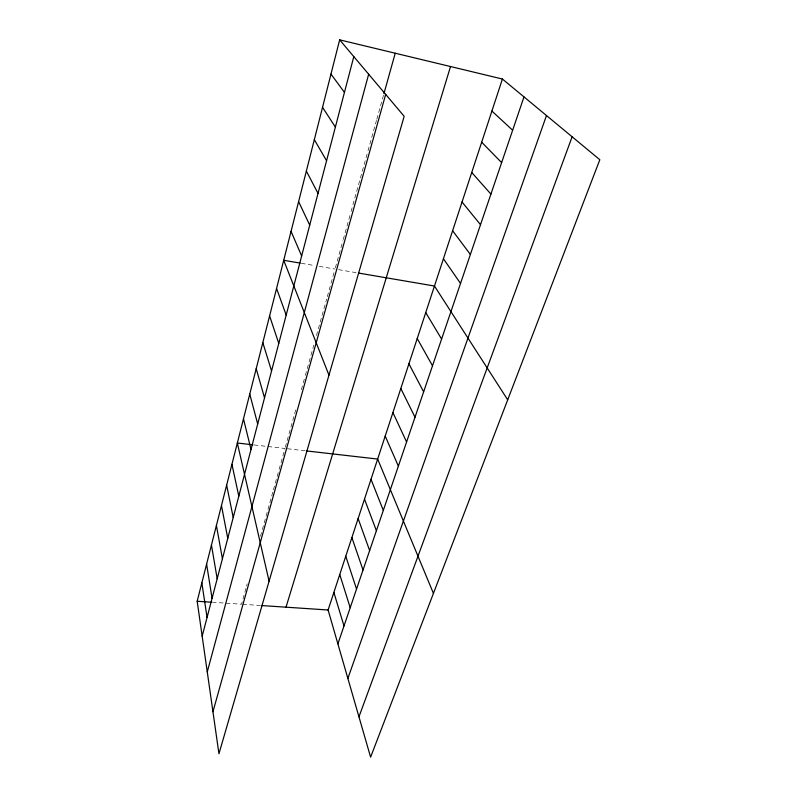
<?xml version="1.0" encoding="UTF-8"?>
<svg xmlns="http://www.w3.org/2000/svg" width="797" height="797" viewBox="0 0 797 797"><rect width="100%" height="100%" fill="white"/><g stroke="black" fill="none" stroke-linecap="round" stroke-linejoin="round"><path stroke-width="0.6" stroke-dasharray="3.98 2.99" d="M245.944 588.385L241.521 604.216L213.297 602.333M246.572 586.124L247.219 583.812M260.45 536.371L262.024 530.712M262.343 529.587L273.082 491.072M273.411 489.886L278.811 470.539M279.129 469.403L284.967 448.472L267.234 446.44M285.296 447.286L295.797 409.648M301.366 389.673L305.012 376.602M305.351 375.417L313.809 345.061M316.479 335.517L326.66 299.014M327.308 296.673L334.7 270.193M335.348 267.862L342.929 240.684M343.258 239.518L350.73 212.709M351.059 211.544L367.656 152.038M367.985 150.852L376.483 120.397M376.812 119.231L383.616 94.833M242.706 604.295L260.39 605.481M254.123 444.945L266.049 446.31M287.368 448.741L305.381 450.803M301.346 263.299L314.416 265.531M319.258 266.357L335.019 269.047M338.536 269.645L356.139 272.654"/><path stroke-width="1.2" d="M339.661 39.85L404.179 116.322L218.946 753.763L197.178 601.257L339.661 39.85L502.419 79.033L599.822 159.729L370.605 757.15L328.105 609.994L502.419 79.033M202.169 636.185L353.808 56.627M207.27 671.911L368.662 74.221M383.935 93.667L395.222 53.23M212.948 711.751L385.678 94.405M286.023 607.184L450.524 66.54M337.898 643.876L523.988 96.905M347.871 678.416L546.483 115.535M358.959 716.812L572.126 136.785M197.178 601.257L212.062 602.253M261.565 605.551L328.105 609.994M252.928 444.806L237.337 443.022L269.087 581.202M306.586 450.943L377.658 459.062L433.429 593.396M300.17 263.1L283.712 260.29L328.972 375.148M358.491 273.052L434.465 286.023L507.699 399.835M491.908 111.052L512.64 130.24M481.687 142.205L501.622 162.628M471.734 172.511L490.912 194.099M462.051 202.02L480.501 224.704M452.616 230.751L470.379 254.472M330.974 74.081L344.453 92.382M443.421 258.746L460.527 283.423M322.536 107.336L335.378 127.072M425.737 312.603L441.598 339.054M314.327 139.654L326.571 160.725M417.229 338.536L432.502 365.783M408.921 363.83L423.645 391.835M306.357 171.076L318.023 193.392M400.821 388.508L415.008 417.22M298.606 201.631L309.724 225.123M392.921 412.587L406.59 441.966M385.2 436.098L398.37 466.106M291.054 231.359L301.655 255.957M371.013 479.316L383.307 510.399M364.508 499.141L376.393 530.702M276.569 288.464L286.193 315.064M358.132 518.558L369.639 550.568M351.885 537.586L363.024 570.014M269.605 315.901L278.771 343.407M345.759 556.236L356.548 589.063M339.761 574.517L350.202 607.703M262.821 342.63L271.558 370.994M333.873 592.43L343.985 625.974M256.206 368.682L264.534 397.852M249.76 394.087L257.69 424.004M243.474 418.853L251.025 449.478M231.937 464.312L238.811 496.142M226.647 485.144L233.222 517.502M221.476 505.527L227.763 538.383M216.415 525.482L222.413 558.807M211.454 545.018L217.192 578.781M206.602 564.146L212.072 598.328M201.84 582.896L207.071 617.456"/></g></svg>
